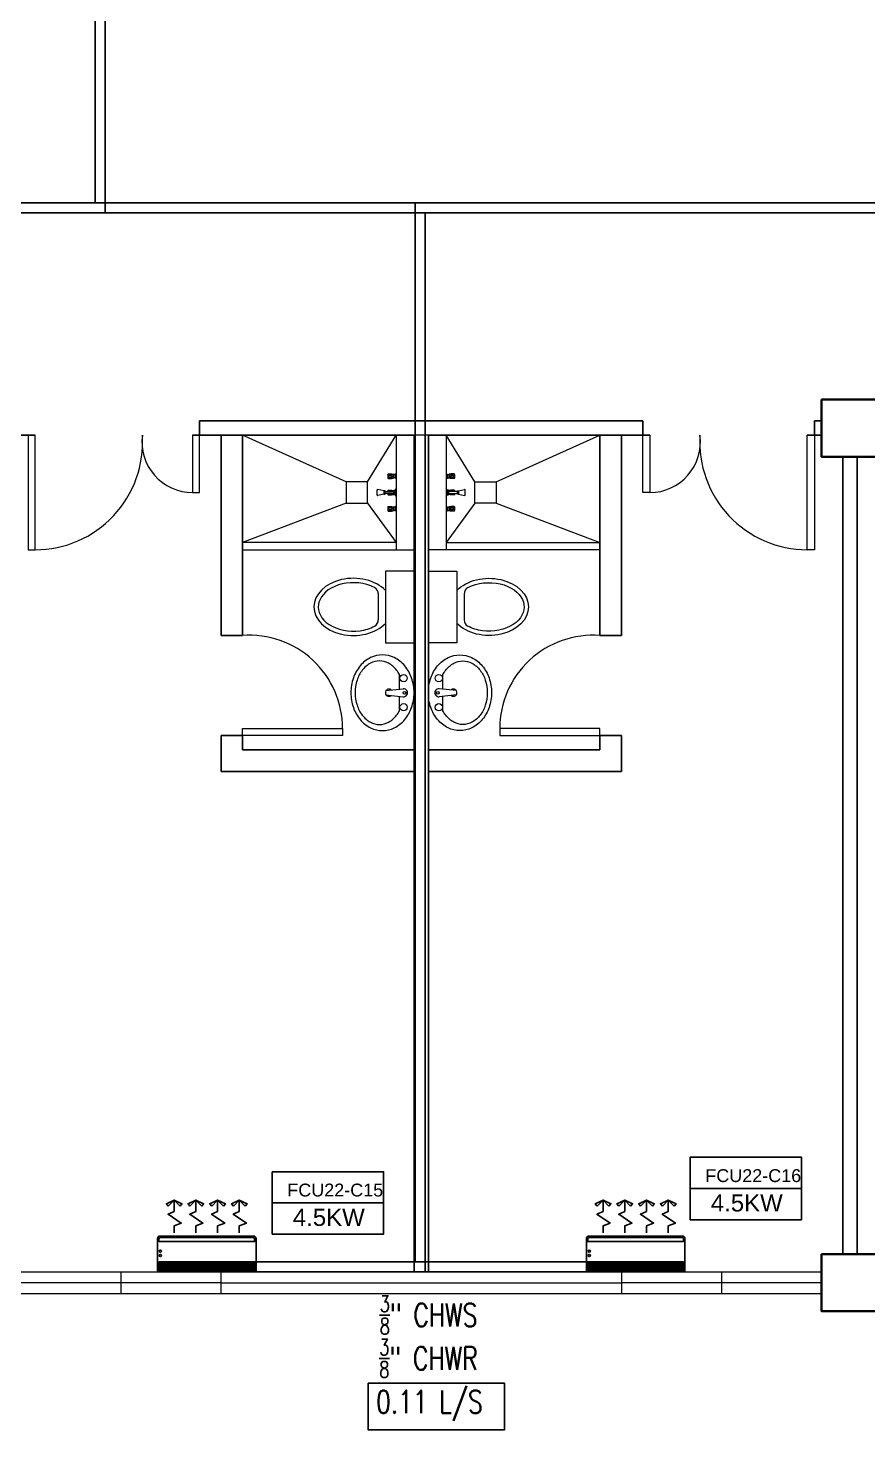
# Model space of a CAD drawing. Header units: millimetres. Extents: x 5 to 430, y 3 to 339.
# Drawn here: x 33.22 to 39.1, y 22.3 to 32.1 of the extents above; entities that cross this region are included whole.
import ezdxf

# ---------------------------------------------------------------- set-up
doc = ezdxf.new("R2010")
doc.units = ezdxf.units.MM
doc.header["$MEASUREMENT"] = 0
for name, color, linetype in [('AIR', 7, 'Continuous'), ('fcu line', 7, 'Continuous'), ('fcu return', 7, 'Continuous'), ('Legends', 7, 'Continuous'), ('pipe label', 7, 'Continuous')]:
    doc.layers.add(name, color=color, linetype=linetype)
doc.styles.add('Arch-Dim', font='simplex.shx', dxfattribs={"width": 0.75})
doc.styles.get("Standard").update_dxf_attribs({"font": 'arial.ttf'})

# ---------------------------------------------------------------- blocks, each defined once
blk = doc.blocks.new('CARRIER-S30-32 (FCD)')
at = {"layer": 'AIR'}
for p, q in [((0.825, -0.05), (-0.825, -0.05)), ((0.825, -0.075), (-0.825, -0.075)), ((0.825, -0.1), (-0.825, -0.1)), ((0.825, -0.125), (-0.825, -0.125)), ((0.825, -0.15), (-0.825, -0.15)), ((-0.6, -0.025), (-0.6, -0.175)), ((-0.4, -0.025), (-0.4, -0.175)), ((-0.2, -0.025), (-0.2, -0.175)), ((0, -0.025), (0, -0.175)), ((0.2, -0.025), (0.2, -0.175)), ((0.4, -0.025), (0.4, -0.175)), ((0.6, -0.025), (0.6, -0.175))]:
    blk.add_line(p, q, dxfattribs=at)
for points in [[(-0.8, -0.62), (0.8, -0.62, 0.414214), (0.85, -0.57), (0.85, 0), (-0.85, 0), (-0.85, -0.57, 0.414214)], [(-0.8, -0.595), (0.8, -0.595, 0.414214), (0.825, -0.57), (0.825, -0.525), (-0.825, -0.525), (-0.825, -0.57, 0.414214)]]:
    blk.add_lwpolyline(points, format="xyb", close=True, dxfattribs=at)
for points in [[(-0.825, -0.025), (0.825, -0.025), (0.825, -0.175), (-0.825, -0.175)], [(-0.664, -1.134), (-0.562, -1.239), (-0.697, -1.177)], [(-0.461, -1.134), (-0.562, -1.239), (-0.428, -1.177)], [(-0.289, -1.134), (-0.188, -1.239), (-0.322, -1.177)], [(-0.086, -1.134), (-0.188, -1.239), (-0.053, -1.177)], [(0.086, -1.134), (0.187, -1.239), (0.053, -1.177)], [(0.289, -1.134), (0.187, -1.239), (0.322, -1.177)], [(0.461, -1.134), (0.562, -1.239), (0.428, -1.177)], [(0.664, -1.134), (0.562, -1.239), (0.697, -1.177)]]:
    blk.add_lwpolyline(points, close=True, dxfattribs=at)
for points in [[(-0.562, -0.678), (-0.562, -0.794), (-0.44, -0.843), (-0.667, -0.996), (-0.562, -1.044), (-0.562, -1.239)], [(-0.188, -0.678), (-0.188, -0.794), (-0.065, -0.843), (-0.292, -0.996), (-0.188, -1.044), (-0.188, -1.239)], [(0.187, -0.678), (0.187, -0.794), (0.31, -0.843), (0.083, -0.996), (0.187, -1.044), (0.187, -1.239)], [(0.562, -0.678), (0.562, -0.794), (0.685, -0.843), (0.458, -0.996), (0.562, -1.044), (0.562, -1.239)]]:
    blk.add_lwpolyline(points, dxfattribs=at)
for centre in [(-0.8, -0.285), (-0.8, -0.36)]:
    blk.add_circle(centre, 0.0187, dxfattribs=at)

msp = doc.modelspace()

# ---------------------------------------------------------------- linework, layer by layer
at = {"color": 8, "linetype": 'ByBlock', "lineweight": 25}
for p, q in [((37.5221, 29.3498), (34.4221, 29.3498)), ((34.4221, 29.3498), (34.4221, 29.2498)), ((37.5221, 29.2498), (37.5221, 29.3498)), ((38.7721, 29.3498), (38.7221, 29.3498)), ((38.7221, 29.2498), (38.7221, 29.3498)), ((33.2721, 29.2498), (33.1721, 29.2498)), ((35.9221, 29.2498), (34.3721, 29.2498)), ((35.7971, 29.2498), (34.7221, 29.2498)), ((35.9221, 23.3998), (35.9221, 29.2498)), ((35.9221, 29.2498), (35.9221, 23.3998)), ((36.0221, 23.3998), (36.0221, 29.2498)), ((36.0221, 29.2498), (36.0221, 23.3998)), ((37.5721, 29.2498), (36.0221, 29.2498)), ((38.7721, 29.2498), (38.6721, 29.2498)), ((38.9221, 23.5248), (38.9221, 29.0998)), ((38.9221, 29.0998), (38.9221, 23.5248)), ((39.0221, 23.5248), (39.0221, 29.0998)), ((39.0221, 29.0998), (39.0221, 23.5248))]:
    msp.add_line(p, q, dxfattribs=at)
at = {"color": 8, "linetype": 'ByBlock', "lineweight": 25, "ltscale": 0.3}
for p, q in [((34.5721, 29.2498), (34.5721, 27.8498)), ((34.7221, 29.2498), (34.7221, 27.8498)), ((37.2221, 29.2498), (37.2221, 27.8498)), ((37.3721, 29.2498), (37.3721, 27.8498)), ((34.7221, 27.8498), (34.5721, 27.8498)), ((37.2221, 27.8498), (37.3721, 27.8498)), ((34.5721, 27.1498), (34.5721, 26.8998)), ((34.7221, 27.1498), (34.5721, 27.1498)), ((34.7221, 27.1498), (34.7221, 27.0498)), ((37.2221, 27.1498), (37.2221, 27.0498)), ((37.2221, 27.1498), (37.3721, 27.1498)), ((37.3721, 27.1498), (37.3721, 26.8998)), ((35.9221, 27.0498), (34.7221, 27.0498)), ((36.0221, 27.0498), (37.2221, 27.0498)), ((35.9221, 26.8998), (34.5721, 26.8998)), ((36.0221, 26.8998), (37.3721, 26.8998))]:
    msp.add_line(p, q, dxfattribs=at)
at = {"color": 8, "linetype": 'ByBlock', "lineweight": 9, "ltscale": 0.3}
for p, q in [((35.4471, 28.9248), (34.7221, 29.2498)), ((35.5971, 28.9248), (35.7971, 29.2498)), ((36.3471, 28.9248), (36.1471, 29.2498)), ((36.4971, 28.9248), (37.2221, 29.2498)), ((35.4471, 28.7748), (34.7221, 28.4998)), ((35.5971, 28.7748), (35.7971, 28.4998)), ((36.3471, 28.7748), (36.1471, 28.4998)), ((36.4971, 28.7748), (37.2221, 28.4998))]:
    msp.add_line(p, q, dxfattribs=at)
at = {"color": 8, "linetype": 'ByBlock', "lineweight": 9}
for p, q in [((35.7971, 29.2498), (35.7971, 28.4498)), ((36.0221, 29.2498), (35.9221, 29.2498)), ((36.1471, 29.2498), (36.1471, 28.4498)), ((35.9221, 26.8642), (35.9221, 28.8142)), ((33.1721, 23.3998), (35.9221, 23.3998)), ((33.8721, 23.3998), (33.8721, 23.2498)), ((34.5721, 23.2498), (34.5721, 23.3998)), ((35.9221, 23.3998), (36.0221, 23.3998)), ((36.0221, 23.3998), (38.7721, 23.3998)), ((37.3721, 23.3998), (37.3721, 23.2498)), ((38.0721, 23.3998), (38.0721, 23.2498)), ((38.7721, 23.2498), (38.7721, 23.3998)), ((34.5721, 23.3248), (33.1721, 23.3248)), ((33.1721, 23.2498), (36.0221, 23.2498)), ((34.5721, 23.3248), (37.3721, 23.3248)), ((35.9221, 23.2498), (38.7721, 23.2498)), ((38.7721, 23.3248), (37.3721, 23.3248))]:
    msp.add_line(p, q, dxfattribs=at)
at = {"color": 8, "lineweight": 9}
for p, q in [((35.7384, 28.9765), (35.7384, 28.9504)), ((35.7384, 28.9765), (35.7399, 28.9765)), ((35.7384, 28.9504), (35.7399, 28.9504)), ((35.7399, 28.9765), (35.7418, 28.9801)), ((35.7399, 28.9765), (35.7399, 28.9504)), ((35.7399, 28.9504), (35.7418, 28.9468)), ((35.7418, 28.9801), (35.7418, 28.9468)), ((35.7418, 28.9801), (35.7638, 28.9801)), ((35.7418, 28.9468), (35.7638, 28.9468)), ((35.7505, 28.9695), (35.7627, 28.9695)), ((35.7505, 28.9574), (35.7627, 28.9574)), ((35.7506, 28.9765), (35.7628, 28.9765)), ((35.7506, 28.9504), (35.7628, 28.9504)), ((35.7638, 28.9801), (35.7679, 28.9779)), ((35.7638, 28.9767), (35.7638, 28.9693)), ((35.7638, 28.9502), (35.7638, 28.9575)), ((35.7638, 28.9468), (35.7679, 28.949)), ((35.7697, 28.9774), (35.7755, 28.9774)), ((35.7697, 28.9494), (35.7755, 28.9494)), ((35.7755, 28.9774), (35.7778, 28.9767)), ((35.7755, 28.9774), (35.7755, 28.9494)), ((35.7755, 28.9494), (35.7778, 28.9502)), ((35.7778, 28.9767), (35.7778, 28.9502)), ((35.7896, 28.9748), (35.7778, 28.9748)), ((35.7896, 28.9521), (35.7778, 28.9521)), ((35.7964, 28.9805), (35.7896, 28.9771)), ((35.7896, 28.9771), (35.7896, 28.9498)), ((35.7964, 28.9464), (35.7896, 28.9498)), ((35.7964, 28.9805), (35.7964, 28.9464)), ((35.7964, 28.9805), (35.7971, 28.9805)), ((35.7964, 28.9464), (35.7971, 28.9464)), ((35.7971, 28.9805), (35.7971, 28.9464)), ((36.1471, 28.9805), (36.1471, 28.9464)), ((36.1479, 28.9805), (36.1471, 28.9805)), ((36.1479, 28.9464), (36.1471, 28.9464)), ((36.1479, 28.9805), (36.1479, 28.9464)), ((36.1479, 28.9805), (36.1547, 28.9771)), ((36.1479, 28.9464), (36.1547, 28.9498)), ((36.1547, 28.9771), (36.1547, 28.9498)), ((36.1547, 28.9748), (36.1664, 28.9748)), ((36.1547, 28.9521), (36.1664, 28.9521)), ((36.1687, 28.9774), (36.1664, 28.9767)), ((36.1664, 28.9767), (36.1664, 28.9502)), ((36.1687, 28.9494), (36.1664, 28.9502)), ((36.1746, 28.9774), (36.1687, 28.9774)), ((36.1687, 28.9774), (36.1687, 28.9494)), ((36.1746, 28.9494), (36.1687, 28.9494)), ((36.1804, 28.9801), (36.1764, 28.9779)), ((36.1804, 28.9468), (36.1764, 28.949)), ((36.2024, 28.9801), (36.1804, 28.9801)), ((36.1804, 28.9767), (36.1804, 28.9693)), ((36.1804, 28.9502), (36.1804, 28.9575)), ((36.2024, 28.9468), (36.1804, 28.9468)), ((36.1936, 28.9765), (36.1814, 28.9765)), ((36.1936, 28.9504), (36.1814, 28.9504)), ((36.1937, 28.9695), (36.1815, 28.9695)), ((36.1937, 28.9574), (36.1815, 28.9574)), ((36.2024, 28.9801), (36.2024, 28.9468)), ((36.2043, 28.9765), (36.2024, 28.9801)), ((36.2043, 28.9504), (36.2024, 28.9468)), ((36.2043, 28.9765), (36.2043, 28.9504)), ((36.2058, 28.9765), (36.2043, 28.9765)), ((36.2058, 28.9504), (36.2043, 28.9504)), ((36.2058, 28.9765), (36.2058, 28.9504)), ((35.6653, 28.8304), (35.6653, 28.8692)), ((35.7117, 28.8621), (35.6698, 28.8707)), ((35.7117, 28.8375), (35.6698, 28.829)), ((35.7193, 28.8621), (35.7117, 28.8621)), ((35.7117, 28.8621), (35.7117, 28.8375)), ((35.7117, 28.8621), (35.7117, 28.8375)), ((35.7117, 28.8375), (35.7193, 28.8375)), ((35.7193, 28.8375), (35.7193, 28.8621)), ((35.7193, 28.8574), (35.7817, 28.8574)), ((35.7817, 28.8422), (35.7193, 28.8422)), ((35.7384, 28.8629), (35.7384, 28.8574)), ((35.7384, 28.8629), (35.7399, 28.8629)), ((35.7384, 28.8422), (35.7384, 28.8367)), ((35.7384, 28.8367), (35.7399, 28.8367)), ((35.7399, 28.8629), (35.7418, 28.8665)), ((35.7399, 28.8629), (35.7399, 28.8574)), ((35.7399, 28.8422), (35.7399, 28.8367)), ((35.7399, 28.8367), (35.7418, 28.8331)), ((35.7418, 28.8665), (35.7418, 28.8574)), ((35.7418, 28.8665), (35.7638, 28.8665)), ((35.7418, 28.8422), (35.7418, 28.8331)), ((35.7418, 28.8331), (35.7638, 28.8331)), ((35.7506, 28.8629), (35.7628, 28.8629)), ((35.7506, 28.8367), (35.7628, 28.8367)), ((35.7638, 28.8665), (35.7679, 28.8643)), ((35.7638, 28.863), (35.7638, 28.8574)), ((35.7638, 28.8366), (35.7638, 28.8422)), ((35.7638, 28.8331), (35.7679, 28.8353)), ((35.7697, 28.8638), (35.7755, 28.8638)), ((35.7697, 28.8358), (35.7755, 28.8358)), ((35.7755, 28.8638), (35.7755, 28.8574)), ((35.7755, 28.8638), (35.7778, 28.8631)), ((35.7755, 28.8422), (35.7755, 28.8358)), ((35.7755, 28.8358), (35.7778, 28.8365)), ((35.7778, 28.8631), (35.7778, 28.8574)), ((35.7817, 28.8612), (35.7778, 28.8612)), ((35.7778, 28.8422), (35.7778, 28.8365)), ((35.7817, 28.8384), (35.7778, 28.8384)), ((35.7817, 28.8324), (35.7817, 28.8672)), ((35.7817, 28.8672), (35.7913, 28.8672)), ((35.7817, 28.8574), (35.7817, 28.8422)), ((35.7913, 28.8324), (35.7817, 28.8324)), ((35.7913, 28.8672), (35.7971, 28.8788)), ((35.7913, 28.8324), (35.7913, 28.8672)), ((35.7913, 28.8672), (35.7913, 28.8324)), ((35.7971, 28.8208), (35.7913, 28.8324)), ((35.7971, 28.8788), (35.7971, 28.8208)), ((36.1529, 28.8672), (36.1471, 28.8788)), ((36.1471, 28.8788), (36.1471, 28.8208)), ((36.1471, 28.8208), (36.1529, 28.8324)), ((36.1529, 28.8324), (36.1529, 28.8672)), ((36.1625, 28.8672), (36.1529, 28.8672)), ((36.1529, 28.8672), (36.1529, 28.8324)), ((36.1529, 28.8324), (36.1625, 28.8324)), ((36.1625, 28.8324), (36.1625, 28.8672)), ((36.1625, 28.8612), (36.1664, 28.8612)), ((36.2249, 28.8574), (36.1625, 28.8574)), ((36.1625, 28.8574), (36.1625, 28.8422)), ((36.1625, 28.8422), (36.2249, 28.8422)), ((36.1625, 28.8384), (36.1664, 28.8384)), ((36.1687, 28.8638), (36.1664, 28.8631)), ((36.1664, 28.8631), (36.1664, 28.8574)), ((36.1664, 28.8422), (36.1664, 28.8365)), ((36.1687, 28.8358), (36.1664, 28.8365)), ((36.1687, 28.8638), (36.1687, 28.8574)), ((36.1746, 28.8638), (36.1687, 28.8638)), ((36.1687, 28.8422), (36.1687, 28.8358)), ((36.1746, 28.8358), (36.1687, 28.8358)), ((36.1804, 28.8665), (36.1764, 28.8643)), ((36.1804, 28.8331), (36.1764, 28.8353)), ((36.2024, 28.8665), (36.1804, 28.8665)), ((36.1804, 28.863), (36.1804, 28.8574)), ((36.1804, 28.8366), (36.1804, 28.8422)), ((36.2024, 28.8331), (36.1804, 28.8331)), ((36.1936, 28.8629), (36.1815, 28.8629)), ((36.1936, 28.8367), (36.1815, 28.8367)), ((36.2024, 28.8665), (36.2024, 28.8574)), ((36.2043, 28.8629), (36.2024, 28.8665)), ((36.2024, 28.8422), (36.2024, 28.8331)), ((36.2043, 28.8367), (36.2024, 28.8331)), ((36.2043, 28.8629), (36.2043, 28.8574)), ((36.2058, 28.8629), (36.2043, 28.8629)), ((36.2043, 28.8422), (36.2043, 28.8367)), ((36.2058, 28.8367), (36.2043, 28.8367)), ((36.2058, 28.8629), (36.2058, 28.8574)), ((36.2058, 28.8422), (36.2058, 28.8367)), ((36.2249, 28.8621), (36.2325, 28.8621)), ((36.2249, 28.8375), (36.2249, 28.8621)), ((36.2325, 28.8375), (36.2249, 28.8375)), ((36.2325, 28.8621), (36.2744, 28.8707)), ((36.2325, 28.8621), (36.2325, 28.8375)), ((36.2325, 28.8621), (36.2325, 28.8375)), ((36.2325, 28.8375), (36.2744, 28.829)), ((36.279, 28.8304), (36.279, 28.8692)), ((35.7384, 28.7492), (35.7399, 28.7492)), ((35.7384, 28.7492), (35.7384, 28.7231)), ((35.7384, 28.7231), (35.7399, 28.7231)), ((35.7399, 28.7492), (35.7418, 28.7528)), ((35.7399, 28.7492), (35.7399, 28.7231)), ((35.7399, 28.7231), (35.7418, 28.7195)), ((35.7418, 28.7528), (35.7638, 28.7528)), ((35.7418, 28.7528), (35.7418, 28.7195)), ((35.7505, 28.7422), (35.7627, 28.7422)), ((35.7505, 28.7301), (35.7627, 28.7301)), ((35.7506, 28.7492), (35.7628, 28.7492)), ((35.7506, 28.7231), (35.7628, 28.7231)), ((35.7638, 28.7528), (35.7679, 28.7506)), ((35.7638, 28.7494), (35.7638, 28.7421)), ((35.7638, 28.7229), (35.7638, 28.7303)), ((35.7638, 28.7195), (35.7679, 28.7217)), ((35.7696, 28.7221), (35.7755, 28.7221)), ((35.7697, 28.7502), (35.7755, 28.7502)), ((35.7755, 28.7502), (35.7755, 28.7221)), ((35.7755, 28.7502), (35.7778, 28.7494)), ((35.7755, 28.7221), (35.7778, 28.7229)), ((35.7778, 28.7494), (35.7778, 28.7229)), ((35.7895, 28.7475), (35.7778, 28.7475)), ((35.7895, 28.7248), (35.7778, 28.7248)), ((35.7963, 28.7532), (35.7895, 28.7498)), ((35.7895, 28.7498), (35.7895, 28.7225)), ((35.7963, 28.7191), (35.7895, 28.7225)), ((35.7963, 28.7532), (35.7971, 28.7532)), ((35.7963, 28.7532), (35.7963, 28.7191)), ((35.7971, 28.7532), (35.7971, 28.7191)), ((36.1479, 28.7532), (36.1471, 28.7532)), ((36.1471, 28.7532), (36.1471, 28.7191)), ((36.1479, 28.7532), (36.1547, 28.7498)), ((36.1479, 28.7532), (36.1479, 28.7191)), ((36.1479, 28.7191), (36.1547, 28.7225)), ((36.1547, 28.7498), (36.1547, 28.7225)), ((36.1547, 28.7475), (36.1664, 28.7475)), ((36.1547, 28.7248), (36.1664, 28.7248)), ((36.1687, 28.7502), (36.1664, 28.7494)), ((36.1664, 28.7494), (36.1664, 28.7229)), ((36.1687, 28.7221), (36.1664, 28.7229)), ((36.1746, 28.7502), (36.1687, 28.7502)), ((36.1687, 28.7502), (36.1687, 28.7221)), ((36.1746, 28.7221), (36.1687, 28.7221)), ((36.1805, 28.7528), (36.1764, 28.7506)), ((36.1805, 28.7195), (36.1764, 28.7217)), ((36.2024, 28.7528), (36.1805, 28.7528)), ((36.1805, 28.7494), (36.1805, 28.7421)), ((36.1805, 28.7229), (36.1805, 28.7303)), ((36.1936, 28.7492), (36.1815, 28.7492)), ((36.1936, 28.7231), (36.1815, 28.7231)), ((36.1937, 28.7422), (36.1816, 28.7422)), ((36.1937, 28.7301), (36.1816, 28.7301)), ((36.2043, 28.7492), (36.2024, 28.7528)), ((36.2024, 28.7528), (36.2024, 28.7195)), ((36.2043, 28.7231), (36.2024, 28.7195)), ((36.2058, 28.7492), (36.2043, 28.7492)), ((36.2043, 28.7492), (36.2043, 28.7231)), ((36.2058, 28.7231), (36.2043, 28.7231)), ((36.2058, 28.7492), (36.2058, 28.7231)), ((35.7418, 28.7195), (35.7638, 28.7195)), ((35.7963, 28.7191), (35.7971, 28.7191)), ((36.1479, 28.7191), (36.1471, 28.7191)), ((36.2024, 28.7195), (36.1805, 28.7195)), ((35.9221, 28.2998), (35.7221, 28.2998)), ((35.7221, 28.2998), (35.7221, 27.7998)), ((35.9221, 27.7998), (35.9221, 28.2998)), ((36.0221, 28.2998), (36.2221, 28.2998)), ((36.0221, 27.7998), (36.0221, 28.2998)), ((36.2221, 28.2998), (36.2221, 27.7998)), ((35.6721, 28.1404), (35.6721, 27.9594)), ((36.2721, 28.1404), (36.2721, 27.9594)), ((35.7221, 27.7998), (35.9221, 27.7998)), ((36.2221, 27.7998), (36.0221, 27.7998)), ((35.7242, 27.4643), (35.8461, 27.4776)), ((36.22, 27.4643), (36.0982, 27.4776)), ((35.7242, 27.4353), (35.8461, 27.422)), ((36.22, 27.4353), (36.0982, 27.422))]:
    msp.add_line(p, q, dxfattribs=at)
at = {"color": 8, "linetype": 'ByBlock', "lineweight": 35}
for points in [[(38.7721, 29.4998), (39.1721, 29.4998), (39.1721, 29.0998), (38.7721, 29.0998)], [(38.7721, 23.5248), (39.1721, 23.5248), (39.1721, 23.1248), (38.7721, 23.1248)]]:
    msp.add_lwpolyline(points, close=True, dxfattribs=at)
at = {"color": 8, "lineweight": 13, "ltscale": 0.03}
for points in [[(33.2721, 29.2498), (33.2221, 29.2498), (33.2221, 28.4498), (33.2721, 28.4498)], [(34.4221, 29.2498), (34.3721, 29.2498), (34.3721, 28.8498), (34.4221, 28.8498)], [(37.5221, 29.2498), (37.5721, 29.2498), (37.5721, 28.8498), (37.5221, 28.8498)], [(38.6721, 29.2498), (38.7221, 29.2498), (38.7221, 28.4498), (38.6721, 28.4498)], [(34.7221, 27.1498), (34.7221, 27.1998), (35.4221, 27.1998), (35.4221, 27.1498)], [(37.2221, 27.1498), (37.2221, 27.1998), (36.5221, 27.1998), (36.5221, 27.1498)]]:
    msp.add_lwpolyline(points, close=True, dxfattribs=at)
at = {"color": 8, "linetype": 'ByBlock', "lineweight": 9, "ltscale": 0.03}
for points in [[(35.5971, 28.7748), (35.5971, 28.9248), (35.4471, 28.9248), (35.4471, 28.7748)], [(36.3471, 28.7748), (36.3471, 28.9248), (36.4971, 28.9248), (36.4971, 28.7748)]]:
    msp.add_lwpolyline(points, close=True, dxfattribs=at)
at = {"color": 8, "linetype": 'ByBlock', "lineweight": 9, "ltscale": 0.3}
for points in [[(35.7971, 28.4998), (34.7221, 28.4998), (34.7221, 28.4498), (35.9221, 28.4498), (35.9221, 28.4498)], [(36.1471, 28.4998), (37.2221, 28.4998), (37.2221, 28.4498), (36.0221, 28.4498), (36.0221, 28.4498)]]:
    msp.add_lwpolyline(points, dxfattribs=at)
at = {"color": 8, "lineweight": 9}
for points in [[(35.7011, 27.7148, 0.11576), (35.6186, 27.6954, 0.104047), (35.5448, 27.6372, 0.090875), (35.4975, 27.5533, 0.083344), (35.4801, 27.4498, 0.083344), (35.4975, 27.3463, 0.090875), (35.5448, 27.2624, 0.104047), (35.6186, 27.2042, 0.11576), (35.7011, 27.1848, 0.11576), (35.7836, 27.2042, 0.104047), (35.8574, 27.2624, 0.090875), (35.9047, 27.3463, 0.083344), (35.9221, 27.4498, 0.083344), (35.9047, 27.5533, 0.090875), (35.8574, 27.6372, 0.104047), (35.7836, 27.6954, 0.11576)], [(36.2431, 27.7148, -0.11576), (36.3256, 27.6954, -0.104047), (36.3994, 27.6372, -0.090875), (36.4467, 27.5533, -0.083344), (36.4641, 27.4498, -0.083344), (36.4467, 27.3463, -0.090875), (36.3994, 27.2624, -0.104047), (36.3256, 27.2042, -0.11576), (36.2431, 27.1848, -0.11576), (36.1606, 27.2042, -0.104047), (36.0868, 27.2624, -0.090875), (36.0395, 27.3463, -0.083344), (36.0221, 27.4498, -0.083344), (36.0395, 27.5533, -0.090875), (36.0868, 27.6372, -0.104047), (36.1606, 27.6954, -0.11576)]]:
    msp.add_lwpolyline(points, format="xyb", close=True, dxfattribs=at)
for points in [[(35.6801, 27.6723, 0.124838), (35.6175, 27.6564, 0.105788), (35.5599, 27.6071, 0.086697), (35.5236, 27.5374, 0.076776), (35.5101, 27.4498, 0.076776), (35.5236, 27.3622, 0.086697), (35.5599, 27.2925, 0.105788), (35.6175, 27.2432, 0.124838), (35.6801, 27.2273, 0.124838), (35.7427, 27.2432, 0.105788), (35.8003, 27.2925, 0.040067), (35.8201, 27.3232), (35.8201, 27.4254, 0.040067)], [(35.8201, 27.4742), (35.8201, 27.5764, 0.040067), (35.8003, 27.6071, 0.105788), (35.7427, 27.6564, 0.124838), (35.6801, 27.6723, 0.124838)], [(36.2641, 27.6723, -0.124838), (36.3267, 27.6564, -0.105788), (36.3843, 27.6071, -0.086697), (36.4206, 27.5374, -0.076776), (36.4341, 27.4498, -0.076776), (36.4206, 27.3622, -0.086697), (36.3843, 27.2925, -0.105788), (36.3267, 27.2432, -0.124838), (36.2641, 27.2273, -0.124838), (36.2015, 27.2432, -0.105788), (36.1439, 27.2925, -0.040067), (36.1241, 27.3232), (36.1241, 27.4254, -0.040067)], [(36.1241, 27.4742), (36.1241, 27.5764, -0.040067), (36.1439, 27.6071, -0.105788), (36.2015, 27.6564, -0.124838), (36.2641, 27.6723, -0.124838)]]:
    msp.add_lwpolyline(points, format="xyb", dxfattribs=at)
for centre, radius in [((35.8491, 27.5514), 0.0255), ((36.0951, 27.5514), 0.0255), ((35.8556, 27.4498), 0.0095), ((36.0886, 27.4498), 0.0095), ((35.8491, 27.3482), 0.0255), ((36.0951, 27.3482), 0.0255)]:
    msp.add_circle(centre, radius, dxfattribs=at)
at = {"color": 8, "lineweight": 13, "ltscale": 0.03}
for centre, radius, start, end in [((33.2721, 29.2014), 0.7516, 270, 3.69522), ((34.3721, 29.2029), 0.3531, 172.37185, 270), ((37.5721, 29.2029), 0.3531, 270, 7.62815), ((38.6721, 29.2014), 0.7516, 176.30478, 270), ((34.7703, 27.1998), 0.6518, 0, 94.24219), ((37.1739, 27.1998), 0.6518, 85.75781, 180)]:
    msp.add_arc(centre, radius, start, end, dxfattribs=at)
at = {"color": 8, "lineweight": 9}
for centre, radius, start, end in [((35.6221, 28.1404), 0.05, 0, 61.84994), ((36.3221, 28.1404), 0.05, 118.15006, 180), ((35.6221, 27.9594), 0.05, 298.00836, 360), ((36.3221, 27.9594), 0.05, 180, 241.99164), ((35.7471, 27.4498), 0.025, 161.37929, 198.62071), ((35.8179, 27.4498), 0.0948, 171.20259, 188.79741), ((35.7471, 27.4498), 0.025, 48.79782, 143.69319), ((35.8491, 27.4498), 0.028, 263.75449, 96.24551), ((36.0951, 27.4498), 0.028, 83.75449, 276.24551), ((36.1971, 27.4498), 0.025, 36.30681, 131.20218), ((36.1263, 27.4498), 0.0948, 351.20259, 8.79741), ((36.1971, 27.4498), 0.025, 341.37929, 18.62071), ((35.7471, 27.4498), 0.025, 216.30681, 311.20218), ((36.1971, 27.4498), 0.025, 228.79782, 323.69319)]:
    msp.add_arc(centre, radius, start, end, dxfattribs=at)
for centre, major_axis, ratio, start_param, end_param in [((35.7463, 28.9634), (0.00268, 0.00268), 1, 1.643677, 3.068487), ((35.7514, 28.9892), (0.00896, 0.00896), 1, 3.15309, 3.864175), ((35.7514, 28.9377), (-0.00896, 0.00896), 1, -0.722807, -0.011722), ((35.7513, 28.9591), (0.00738, 0.00738), 1, 0.858879, 1.643677), ((35.7513, 28.9678), (-0.00738, 0.00738), 1, 1.497691, 2.282489), ((35.7627, 28.9657), (0.00268, 0.00268), 1, 0.157647, 0.785286), ((35.7627, 28.9612), (0.00268, 0.00268), 1, 3.926878, 4.554518), ((35.7628, 28.9803), (-0.00268, 0.00268), 1, 2.356082, 2.983721), ((35.7628, 28.9466), (-0.00268, 0.00268), 1, -1.41315, -0.785511), ((35.7575, 28.9586), (-0.00887, 0.00887), 1, 4.509022, 4.870036), ((35.7575, 28.9682), (-0.00887, 0.00887), 1, 2.983721, 3.344735), ((35.7567, 28.9917), (-0.0118, 0.0118), 1, 2.876824, 3.009049), ((35.7567, 28.9352), (0.0118, 0.0118), 1, 0.132318, 0.264544), ((35.7697, 28.9812), (-0.00268, 0.00268), 1, 1.862141, 2.356082), ((35.7697, 28.9456), (-0.00268, 0.00268), 1, -0.785511, -0.291569), ((35.7649, 28.9634), (0.00268, 0.00268), 1, 4.915531, 6.079819), ((35.6684, 28.8325), (-0.00268, 0.00268), 1, 1.354119, 2.724181), ((35.7514, 28.8755), (0.00896, 0.00896), 1, 3.15309, 3.864175), ((35.7514, 28.8241), (0.00896, 0.00896), 1, 0.847989, 1.559075), ((35.7628, 28.8667), (0.00268, 0.00268), 1, 3.926878, 4.554518), ((35.7628, 28.8329), (0.00268, 0.00268), 1, 0.157647, 0.785286), ((35.7567, 28.8781), (-0.0118, 0.0118), 1, 2.876824, 3.009049), ((35.7567, 28.8215), (-0.0118, 0.0118), 1, -1.438478, -1.306252), ((35.7697, 28.8676), (0.00268, 0.00268), 1, 3.432937, 3.926878), ((35.7697, 28.832), (0.00268, 0.00268), 1, 0.785286, 1.279227), ((36.2758, 28.8671), (-0.00268, -0.00268), 1, 2.92514, 4.295202), ((35.7463, 28.7362), (0.00268, 0.00268), 1, 1.643677, 3.068487), ((35.7514, 28.7619), (0.00896, 0.00896), 1, 3.15309, 3.864175), ((35.7514, 28.7104), (-0.00896, 0.00896), 1, -0.722807, -0.011722), ((35.7513, 28.7318), (0.00738, 0.00738), 1, 0.858879, 1.643677), ((35.7513, 28.7405), (-0.00738, 0.00738), 1, 1.497691, 2.282489), ((35.7627, 28.7384), (0.00268, 0.00268), 1, 0.157647, 0.785286), ((35.7627, 28.7339), (0.00268, 0.00268), 1, 3.926878, 4.554518), ((35.7628, 28.753), (-0.00268, 0.00268), 1, 2.356082, 2.983721), ((35.7628, 28.7193), (-0.00268, 0.00268), 1, -1.41315, -0.785511), ((35.7575, 28.7314), (-0.00887, 0.00887), 1, 4.509022, 4.870036), ((35.7575, 28.741), (-0.00887, 0.00887), 1, 2.983721, 3.344735), ((35.7567, 28.7644), (0.0118, 0.0118), 1, 4.44762, 4.579846), ((35.7567, 28.7079), (0.0118, 0.0118), 1, 0.132318, 0.264544), ((35.7697, 28.754), (-0.00268, 0.00268), 1, 1.862141, 2.356082), ((35.7696, 28.7184), (-0.00268, 0.00268), 1, -0.785511, -0.291569), ((35.7648, 28.7362), (0.00268, 0.00268), 1, 4.915531, 6.079819), ((35.4971, 28.0498), (0.275, 0), 0.727273, 0.612555, 5.670631)]:
    msp.add_ellipse(centre, major_axis=major_axis, ratio=ratio, start_param=start_param, end_param=end_param, dxfattribs=at)
at = {"color": 8, "lineweight": 9, "extrusion": (2.88216e-41, -4.99074e-41, -1)}
for centre, major_axis, start_param, end_param in [((36.1746, 28.9812), (0.00268, -0.00268), 0.291344, 0.785286), ((36.1746, 28.9456), (0.00268, -0.00268), 3.926878, 4.42082), ((36.1794, 28.9634), (-0.00268, -0.00268), 0.203142, 1.36743), ((36.1867, 28.9586), (-0.00887, -0.00887), 1.36743, 1.728443), ((36.1867, 28.9682), (0.00887, -0.00887), 1.412925, 1.773938), ((36.1875, 28.9917), (-0.0118, -0.0118), -0.264769, -0.132543), ((36.1875, 28.9352), (-0.0118, -0.0118), 1.703115, 1.83534), ((36.1814, 28.9803), (-0.00268, -0.00268), -0.785511, -0.157871), ((36.1814, 28.9466), (0.00268, -0.00268), 3.299239, 3.926878), ((36.1815, 28.9657), (0.00268, -0.00268), 3.299239, 3.926878), ((36.1815, 28.9612), (0.00268, -0.00268), 0.785286, 1.412925), ((36.1928, 28.9892), (-0.00896, -0.00896), -1.559299, -0.848214), ((36.1928, 28.9377), (0.00896, -0.00896), 3.989582, 4.700667), ((36.1929, 28.9591), (0.00738, -0.00738), 4.000472, 4.78527), ((36.1929, 28.9678), (-0.00738, -0.00738), 4.639283, 5.424081), ((36.1979, 28.9634), (0.00268, -0.00268), 4.78527, 6.21008), ((36.1746, 28.8676), (-0.00268, -0.00268), -1.279452, -0.785511), ((36.1746, 28.832), (0.00268, -0.00268), 3.926878, 4.42082), ((36.1875, 28.8781), (0.0118, -0.0118), 1.306028, 1.438253), ((36.1875, 28.8215), (0.0118, -0.0118), 3.273911, 3.406137), ((36.1815, 28.8667), (-0.00268, -0.00268), -0.785511, -0.157871), ((36.1815, 28.8329), (0.00268, -0.00268), 3.299239, 3.926878), ((36.1928, 28.8755), (0.00896, -0.00896), 0.011497, 0.722582), ((36.1928, 28.8241), (-0.00896, -0.00896), 2.418785, 3.129871), ((36.2758, 28.8325), (0.00268, -0.00268), 6.066508, 7.43657), ((36.1746, 28.754), (-0.00268, -0.00268), -1.279452, -0.785511), ((36.1746, 28.7184), (-0.00268, -0.00268), 2.356082, 2.850023), ((36.1794, 28.7362), (-0.00268, -0.00268), 0.203142, 1.36743), ((36.1867, 28.7314), (0.00887, -0.00887), 2.938226, 3.299239), ((36.1867, 28.741), (-0.00887, -0.00887), -0.157871, 0.203142), ((36.1875, 28.7644), (-0.0118, -0.0118), -0.264769, -0.132543), ((36.1875, 28.7079), (-0.0118, -0.0118), 1.703115, 1.83534), ((36.1815, 28.753), (0.00268, -0.00268), 0.785286, 1.412925), ((36.1815, 28.7193), (-0.00268, -0.00268), 1.728443, 2.356082), ((36.1816, 28.7384), (0.00268, -0.00268), 3.299239, 3.926878), ((36.1816, 28.7339), (0.00268, -0.00268), 0.785286, 1.412925), ((36.1928, 28.7619), (-0.00896, -0.00896), -1.559299, -0.848214), ((36.1928, 28.7104), (-0.00896, -0.00896), 2.418785, 3.129871), ((36.1929, 28.7318), (0.00738, -0.00738), 4.000472, 4.78527), ((36.1929, 28.7405), (0.00738, -0.00738), 6.21008, 6.994878), ((36.198, 28.7362), (-0.00268, -0.00268), 3.214474, 4.639283)]:
    msp.add_ellipse(centre, major_axis=major_axis, ratio=1, start_param=start_param, end_param=end_param, dxfattribs=at)
at = {"color": 8, "lineweight": 9, "extrusion": (-2.88216e-41, -4.99074e-41, -1)}
msp.add_ellipse((35.6684, 28.8671), major_axis=(-0.00268, 0.00268), ratio=1, start_param=6.066732, end_param=7.436794, dxfattribs=at)
at = {"color": 8, "lineweight": 9, "extrusion": (0, 0, -1)}
msp.add_ellipse((36.4471, 28.0498), major_axis=(-0.275, 0), ratio=0.727273, start_param=0.612555, end_param=5.670631, dxfattribs=at)
at = {"color": 8, "lineweight": 9}
for points in [[(35.6457, 28.1845), (35.6293, 28.1933), (35.6112, 28.2007), (35.5201, 28.2276), (35.4329, 28.2224), (35.3013, 28.1647), (35.2599, 28.1146), (35.2465, 28.0165), (35.2724, 27.9643), (35.3836, 27.8902), (35.4673, 27.8724), (35.5811, 27.8881), (35.616, 27.8995), (35.6456, 27.9153)], [(36.2985, 28.1845), (36.3149, 28.1933), (36.333, 28.2007), (36.4241, 28.2276), (36.5114, 28.2224), (36.643, 28.1647), (36.6843, 28.1146), (36.6978, 28.0165), (36.6718, 27.9643), (36.5606, 27.8902), (36.4769, 27.8724), (36.3631, 27.8881), (36.3282, 27.8995), (36.2986, 27.9153)]]:
    msp.add_open_spline(points, degree=3, knots=[0.937253, 0.937253, 0.937253, 0.937253, 1.185372, 1.185372, 2.113864, 2.113864, 3.042356, 3.042356, 3.970847, 3.970847, 4.899339, 4.899339, 5.346062, 5.346062, 5.346062, 5.346062], dxfattribs=at)
at = {"layer": 'fcu line', "linetype": 'Continuous'}
for p, q in [((33.7627, 30.8048), (33.7627, 50.5007)), ((50.63, 30.8048), (22.2075, 30.8048)), ((35.9989, 23.3998), (35.9989, 30.8048)), ((37.4721, 23.3998), (34.4721, 23.3998))]:
    msp.add_line(p, q, dxfattribs=at)
at = {"layer": 'fcu return', "linetype": 'Continuous'}
for p, q in [((33.6927, 30.8748), (33.6927, 50.4307)), ((50.56, 30.8748), (22.2075, 30.8748)), ((35.9289, 23.4698), (35.9289, 30.8748)), ((37.4721, 23.4698), (34.4721, 23.4698))]:
    msp.add_line(p, q, dxfattribs=at)
at = {"layer": 'Legends', "linetype": 'Continuous', "lineweight": 25}
for p, q in [((37.8543, 23.9835), (38.6332, 23.9835)), ((34.9306, 23.8827), (35.7094, 23.8827))]:
    msp.add_line(p, q, dxfattribs=at)
at = {"layer": 'Legends'}
for points in [[(37.8543, 24.2019), (38.6332, 24.2019), (38.6332, 23.765), (37.8543, 23.765)], [(34.9306, 24.1011), (35.7094, 24.1011), (35.7094, 23.6642), (34.9306, 23.6642)]]:
    msp.add_lwpolyline(points, close=True, dxfattribs=at)
at = {"layer": 'pipe label', "color": 2, "linetype": 'Continuous', "lineweight": 25}
msp.add_lwpolyline([(35.6023, 22.6225), (36.5538, 22.6225), (36.5538, 22.2952), (35.6023, 22.2952)], close=True, dxfattribs=at)

# ---------------------------------------------------------------- block references
at = {"layer": 'AIR', "xscale": -0.4053817101480872, "yscale": 0.4053817101480872, "zscale": 0.4053817101480872, "rotation": 180}
for p in [(34.4721, 23.3998), (37.4721, 23.3998)]:
    msp.add_blockref('CARRIER-S30-32 (FCD)', p, dxfattribs=at)

# ---------------------------------------------------------------- texts
at = {"layer": 'Legends', "linetype": 'Continuous', "lineweight": 25, "attachment_point": 1}
for s, width, insert, char_height in [('FCU22-C16', 0.448108, (37.9593, 24.1184), 0.09), ('FCU22-C15', 0.448108, (35.0356, 24.0176), 0.09), ('4.5KW', 0.236742, (37.9981, 23.9427), 0.12), ('4.5KW', 0.236742, (35.0744, 23.8419), 0.12)]:
    msp.add_mtext_dynamic_manual_height_columns(s, width=width, gutter_width=1.011, heights=[0], dxfattribs=dict(at, insert=insert, char_height=char_height))
at = {"layer": 'pipe label', "color": 3, "linetype": 'Continuous', "lineweight": 25, "insert": (35.6814, 23.2334), "char_height": 0.16, "attachment_point": 1, "style": 'Arch-Dim'}
msp.add_mtext_dynamic_manual_height_columns('\\A1;{\\H0.7x;\\S3/8;}" CHWS', width=1.17294, gutter_width=1.011, heights=[0], dxfattribs=at)
at = {"layer": 'pipe label', "color": 240, "linetype": 'Continuous', "lineweight": 25, "insert": (35.6782, 22.9304), "char_height": 0.16, "attachment_point": 1, "style": 'Arch-Dim'}
msp.add_mtext_dynamic_manual_height_columns('\\A1;{\\H0.7x;\\S3/8;}" CHWR', width=0.880349, gutter_width=1.011, heights=[0], dxfattribs=at)
at = {"layer": 'pipe label', "color": 2, "linetype": 'Continuous', "lineweight": 25, "insert": (35.6571, 22.5723), "char_height": 0.16, "attachment_point": 1, "style": 'Arch-Dim'}
msp.add_mtext_dynamic_manual_height_columns('0.11 L/S', width=0.89967, gutter_width=1.011, heights=[0], dxfattribs=at)

doc.saveas('drawing.dxf')
